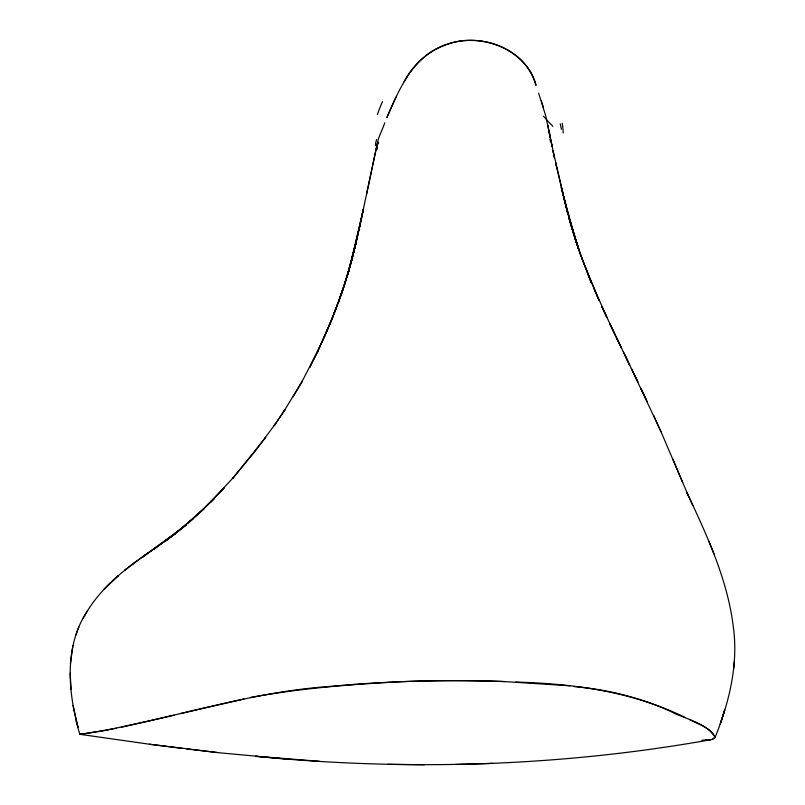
<?xml version="1.0" encoding="UTF-8"?>
<svg xmlns="http://www.w3.org/2000/svg" width="805" height="805" viewBox="0 0 805 805"><rect width="100%" height="100%" fill="white"/><g stroke="black" fill="none" stroke-linecap="round" stroke-linejoin="round"><path stroke-width="1.21" d="M73.064 705.482L78.045 727.609C67.68 689.231 64.521 644.322 88.067 609.888C109.218 576.37 144.628 556.074 175.852 533.343L142.696 556.99L186.327 524.941L165.629 540.89L182.765 527.376M714.951 737.813C729.109 702.745 738.628 664.427 733.264 626.451C727.368 578.916 706.82 535.164 686.776 492.247L692.813 505.47M733.637 668.764L734.422 660.814M70.417 663.763L72.883 645.519M384.75 122.833C382.013 131.406 376.197 140.08 377.022 149.328M377.173 144.075L360.157 224.283L363.488 208.827M376.982 145.001L366.647 194.045M363.397 209.159L353.023 255.175L359.926 225.189M363.327 209.542L348.736 271.114L356.615 240.101M356.353 241.118L359.865 225.682L352.51 256.946L343.805 287.154L352.811 255.859M356.273 241.671L348.132 272.945L338.221 303.203L348.485 271.849M377.766 141.871L377.153 148.754M348.042 273.257L356.303 241.711L348.042 273.257L348.354 272.573L343.272 288.663L331.479 320.33L317.673 351.554L331.328 320.621L324.656 336.289M720.646 722.759L724.681 709.899L720.183 724.218M337.899 303.928L343.514 287.898M343.121 288.935L331.66 319.967L337.516 304.823L324.767 336.067L309.784 367.291M78.89 627.004L75.69 635.387M386.964 117.349C399.491 88.228 414.112 54.418 447.167 44.265C480.857 32.009 526.379 48.763 536.15 85.239M386.943 117.289L395.969 97.224M309.714 367.352L317.422 351.936M317.542 351.704L317.814 351.191L301.342 382.818L292.899 397.137M404.14 81.687C416.205 57.869 442.066 40.713 468.963 40.441A27.571 13.655 0 0 1 471.841 40.441C499.281 40.653 528.623 57.366 535.717 85.169M82.925 618.653L87.212 611.247M301.825 381.922L302.378 381.027L283.773 411.526L284.96 409.725L274.223 425.603L284.235 410.781M274.747 424.778L275.562 423.641L254.461 452.108L232.675 478.371L265.71 437.387L264.795 438.584M199.549 512.855L213.959 498.738L199.549 512.855L223.891 488.152L210.427 502.33L233.792 477.033M222.331 489.792L223.891 488.152M76.163 720.908L79.796 734.512L80.631 734.029M110.718 582.538L103.966 589.441L118.275 575.645L112.338 581.049M201.492 510.903L188.591 522.646L203.836 508.851L177.211 532.035L193.542 518.299L179.767 529.72M133.932 563.188L124.896 570.131L126.828 568.652M154.077 549.161L171.817 535.939M131.94 564.647L146.299 554.192M81.003 733.758L80.108 734.291L102.658 730.99L149.177 720.978M149.348 720.908C206.452 707.786 263.245 692.038 321.849 687.067M174.091 715.142L121.424 727.237M180.622 713.552L243.774 699.082M116.403 728.294L79.786 734.512M250.415 697.472C300.537 688.174 351.523 684.341 402.389 681.644A207.217 30.087 -0.1 0 1 504.131 681.553L569.93 685.81M710.694 739.725C560.703 766.481 407.139 771.24 255.598 756.298L319.454 761.278M353.868 684.341C404.241 680.738 454.805 679.571 505.268 681.604M705.754 740.137L712.355 739.342L715.122 737.289C706.287 722.618 685.629 719.368 671.199 711.66C640.488 697.563 607.443 689.452 573.804 686.564M492.6 763.402L454.895 764.478M387.628 764.317L424.396 764.75M701.93 740.288L712.445 739.473L715.071 737.249C710.885 727.438 697.995 724.48 689.392 719.429M515.643 682.056C573.814 683.616 632.489 691.565 685.246 717.537M286.359 758.994L219.926 752.836L186.911 748.952M217.37 752.534L149.448 744.223L80.279 734.371M149.448 744.223L182.453 748.398M616.539 337.758L621.601 348.434L609.808 323.831L629.721 365.188L623.322 351.765M624.801 354.904L637.812 381.962L631.372 368.438M632.75 371.417L661.066 431.852L688.436 495.91M647.26 401.705L640.75 388.111L645.731 398.545M615.02 334.548L601.838 306.584L606.879 317.462L587.851 274.143M661.066 431.852L653.6 415.33M594.07 288.985L598.9 300.154L580.888 255.718L568.763 217.249L573.432 233.44L578.523 249.198L569.719 220.51L561.266 187.384L567.686 213.204L553.005 150.807L553.538 153.202M682.67 482.517L672.728 458.87M708.853 541.202L714.085 554.061M538.636 93.169L545.871 116.333L550.147 137.665M541.363 100.766L543.516 107.85M569.719 220.51L579.761 252.518L591.222 282.525L580.888 255.718L571.439 226.728L562.765 193.421L576.41 243.019L565.382 204.118L555.591 162.741L556.215 165.438M547.994 125.278L550.137 137.675M550.731 139.577L554.544 158.122L554.061 155.727M549.101 130.792L552.069 146.359L551.667 144.196M71.031 689.201L70.206 673.141M375.694 145.685A678.605 19.33 -61.6 0 1 376.66 139.255M486.391 -95.272A612.947 13.584 -63.3 0 1 482.406 -87.675M377.414 114.541A652.09 87.654 -45.3 0 1 382.476 101.631M562.232 123.246A782.178 83.036 57 0 1 563.198 133.026M552.934 126.335A607.322 43.822 62.1 0 1 543.435 116.151M322.523 687.128A196.873 18.455 -1.1 0 1 354.431 684.421M560.23 123.859A818.886 69.28 58.9 0 1 561.377 129.243M378.612 142.877A606.235 11.944 -71.8 0 1 377.817 143.964M352.52 257.298L348.022 273.398L352.52 257.298M550.368 139.778L550.268 138.752L550.499 141.66L550.358 139.798"/></g></svg>
